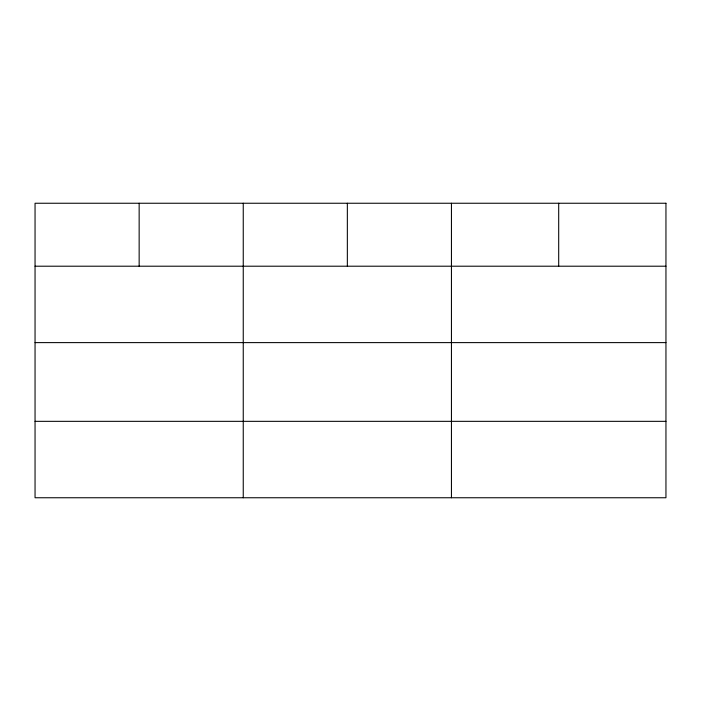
<?xml version="1.0" encoding="UTF-8"?>
<svg xmlns="http://www.w3.org/2000/svg" width="701" height="701" viewBox="0 0 701 701"><rect width="100%" height="100%" fill="white"/><g stroke="black" fill="none" stroke-linecap="round" stroke-linejoin="round"><path stroke-width="1.05" d="M35.05 266.205L665.95 266.205M35.05 342.614L665.95 342.614M35.05 421.336L665.95 421.336M558.697 203.246L558.697 266.205M451.444 203.246L451.444 497.754M347.345 203.246L347.345 266.205M243.247 203.246L243.247 497.754M139.149 203.246L139.149 266.205M665.95 203.246L35.05 203.246L35.05 497.754L665.95 497.754L665.95 203.246"/></g></svg>
